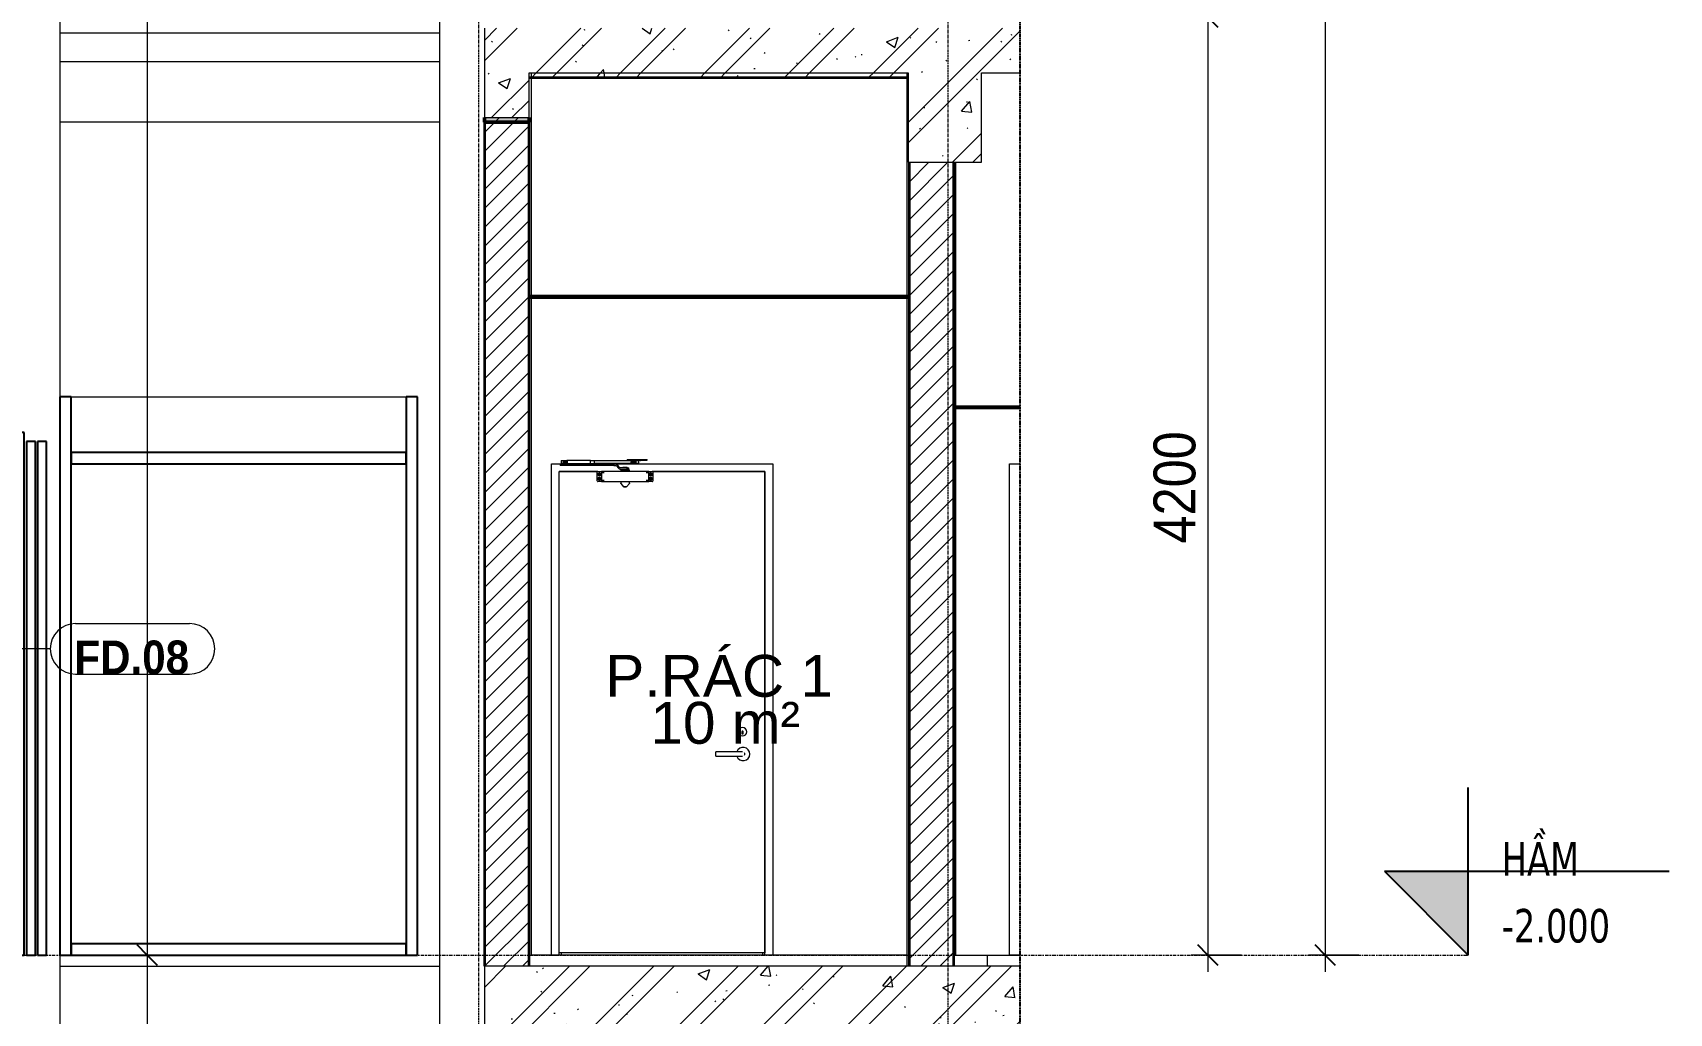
# Model space of a CAD drawing. Header units: millimetres. Extents: x 41641 to 74043, y -6777 to 34550.
# Drawn here: x 49440 to 56764, y -2261 to 2130 of the extents above; entities that cross this region are included whole.
import ezdxf

# ---------------------------------------------------------------- set-up
doc = ezdxf.new("R2010")
doc.units = ezdxf.units.MM
for name, pattern in [('Centre', [31.75, 6.35, -4.7625, 15.875, -4.7625]), ('Grid Line', [22.225, 12.7, -3.175, 3.175, -3.175]), ('Hidden', [7.14375, 4.7625, -2.38125])]:
    doc.linetypes.add(name, pattern=pattern)
for name, color, linetype, lineweight in [('0-1', 7, 'Continuous', 5), ('A-ANNO-DIMS', 211, 'Continuous', 9), ('A-ANNO-DIMS-75', 211, 'Continuous', 9), ('A-AREA-IDEN', 2, 'Continuous', 9), ('A-CLNG-2', 7, 'Continuous', 35), ('A-CLNG-PATT', 13, 'Continuous', 18), ('A-DETL-GENF', 92, 'Continuous', 18), ('A-DETL-GENF-1', 9, 'Continuous', 18), ('A-DETL-GENF-3', 92, 'Hidden', 25), ('A-DETL-THIN', 151, 'Continuous', 18), ('A-DOOR', 31, 'Continuous', 18), ('A-DOOR-1', 31, 'Continuous', 25), ('A-DOOR-FRAM', 31, 'Continuous', 18), ('A-DOOR-IDEN', 31, 'Continuous', 9), ('A-FLOR-FNSH-1', 7, 'Continuous', 35), ('A-FLOR-LEVL', 51, 'Continuous', 9), ('A-FLOR-LEVL-1', 51, 'Continuous', 25), ('A-FLOR-LEVL-2', 51, 'Centre', 9), ('A-FLOR-PATT-1', 43, 'Continuous', 18), ('A-WALL', 113, 'Continuous', 18), ('A-WALL-1', 7, 'Continuous', 35), ('A-WALL-FNSH-1', 250, 'Continuous', 18), ('A-WALL-PATT', 111, 'Continuous', 18), ('S-BEAM-1', 253, 'Continuous', 5), ('S-BEAM-2', 250, 'Continuous', 18), ('S-BEAM-3', 10, 'Continuous', 50), ('S-COLS-1', 250, 'Continuous', 18), ('S-GRID-1', 1, 'Grid Line', 9)]:
    doc.layers.add(name, color=color, linetype=linetype, lineweight=lineweight)
doc.styles.add('Arial', font='arial.ttf', dxfattribs={"height": 187.5})
doc.styles.add('Arial_B', font='arialbd.ttf', dxfattribs={"width": 0.9, "height": 150})
doc.styles.add('Tahoma_B', font='tahomabd.ttf', dxfattribs={"width": 0.85, "height": 150})
doc.styles.add('UTM Avo', font='', dxfattribs={"width": 0.9, "height": 187.5})
doc.styles.get('UTM Avo').set_extended_font_data('UTM Avo')
doc.dimstyles.new('1_Dim_chi_tiet_2_5', dxfattribs={"dimscale": 304.8, "dimtxt": 187.368928, "dimasz": 0.295276, "dimexe": 0.246063, "dimexo": 0.0625, "dimgap": 0.024606, "dimtad": 1, "dimdec": 0, "dimrnd": 5, "dimzin": 0, "dimdsep": 46, "dimtxsty": 'UTM Avo', "dimblk1": 'OBLIQUE', "dimblk2": 'OBLIQUE', "dimsah": 1, "dimcen": 0.09, "dimdle": 0.246063, "dimazin": 0, "dimtfac": 1, "dimtdec": 4, "dimtix": 1, "dimtmove": 0, "dimatfit": 3, "dimfxl": 0.492126, "dimfxlon": 1, "dimtvp": 1, "dimtolj": 1, "dimtzin": 0, "dimarcsym": 2})
pattern_1 = [(50, (48873.26, 15725), (546.553, -47.817), [57.15, -628.65]), (355, (48873.26, 15725), (-105.728, 573.17), [45.72, -502.92]), (100.451, (48918.8, 15721), (440.828, 525.35), [48.57, -534.27]), (46.184, (48873.26, 15877.4), (813.237, -126.128), [85.725, -942.975]), (96.636, (48941, 15866.9), (712.207, 742.283), [72.855, -801.405]), (351.184, (48873.3, 15877.4), (712.215, 742.276), [68.58, -754.38]), (21, (48949.46, 15839.3), (454.843, -306.796), [57.15, -628.65]), (326, (48949.46, 15839.3), (185.406, 552.564), [45.72, -502.92]), (71.451, (48987.36, 15813.73), (640.251, 245.764), [48.57, -534.27]), (37.5, (48873.26, 15725), (9.2664, 253.665), [5.029, -491.795, 5.029, -505.511, -504.825]), (37.5, (48873.26, 15725), (9.2664, 253.665), [-1007.364, 5.029, -499.796]), (7.5, (48873.26, 15725), (200.4594, 300.5414), [5.029, -286.055, 5.029, -480.365, -192.405]), (7.5, (48873.26, 15725), (200.4594, 300.5414), [-776.478, 5.029, -187.376]), (327.5, (48703.33, 15725), (406.7728, -17.1864), [5.029, -185.471, 5.029, -589.331, -788.67]), (327.5, (48703.33, 15725), (406.7728, -17.1864), [-784.86, 5.029, -783.641]), (317.5, (48627.13, 15725), (444.388, 76.2803), [5.029, -242.621, 5.029, -389.687, -560.07]), (317.5, (48627.13, 15725), (444.388, 76.2803), [-642.366, 5.029, -555.041]), (45, (48873.26, 15725), (-188.5854, 188.5854), []), (45, (48873.26, 16010.75), (-188.5854, 188.5854), [])]
pattern_2 = [(45, (48873.26, 15725), (-42.4264, 42.4264), [])]
pattern_3 = [(0, (48873.26, 15725), (609.6, 152.4), [25.146, -432.054, 25.146, -432.054, -2438.4]), (0, (48873.26, 15725), (609.6, 152.4), [-914.4, 25.146, -889.254, 25.146, -432.054, -1066.8]), (0, (48873.26, 15725), (609.6, 152.4), [-2286, 25.146, -279.654, 25.146, -736.854]), (120, (49101.86, 15801.2), (-436.7823, 451.7291), [25.146, -432.054, 25.146, -432.054, -2438.4]), (120, (49101.86, 15801.2), (-436.7823, 451.7291), [-914.4, 25.146, -889.254, 25.146, -432.054, -1066.8]), (120, (49101.86, 15801.2), (-436.7823, 451.7291), [-2286, 25.146, -279.654, 25.146, -736.854]), (240, (49178.06, 16106), (-172.8177, -604.1291), [25.146, -432.054, 25.146, -432.054, -2438.4]), (240, (49178.06, 16106), (-172.8177, -604.1291), [-914.4, 25.146, -889.254, 25.146, -432.054, -1066.8]), (240, (49178.06, 16106), (-172.8177, -604.1291), [-2286, 25.146, -279.654, 25.146, -736.854])]

# ---------------------------------------------------------------- blocks, each defined once
blk = doc.blocks.new('NCV_TKTC_KET CAU_rvt-1-TKCS_THANG MÁY TM1 - MẶT CẮT')
at = {"layer": 'A-FLOR-PATT-1'}
h = blk.add_hatch(dxfattribs=at)
h.set_pattern_fill('FP_3', color=256, style=0, pattern_type=2)
h.set_pattern_definition(pattern_1)
h.paths.add_polyline_path([(52646.7, 1930), (53358.3, 1930.4), (53358.3, 1950), (51661.9, 1950), (51661.9, 1930), (51681.9, 1930)])
h = blk.add_hatch(dxfattribs=at)
h.set_pattern_fill('FP_3', color=256, style=0, pattern_type=2)
h.set_pattern_definition(pattern_1)
h.paths.add_polyline_path([(52646.7, 1930), (53358.3, 1930.4), (53358.3, 1950), (51661.9, 1950), (51661.9, 1930), (51681.9, 1930)])
at = {"layer": 'S-BEAM-1'}
blk.add_hatch(color=256, dxfattribs=at).paths.add_polyline_path([(51661.9, 1730), (51661.9, 1750), (51461.9, 1750), (51461.9, 1730)])
at = {"layer": 'A-FLOR-FNSH-1'}
blk.add_line((51661.9, 1930), (53358.3, 1930), dxfattribs=at)
at = {"layer": 'S-BEAM-2'}
for p, q in [((49561.9, 2130), (51261.9, 2130)), ((49561.9, 2130), (49561.9, 1730)), ((51261.9, 1730), (51261.9, 2130)), ((51261.9, 1730), (49561.9, 1730))]:
    blk.add_line(p, q, dxfattribs=at)
at = {"layer": 'S-BEAM-3'}
for p, q in [((51461.9, 1750), (51461.9, 1730)), ((51461.9, 1730), (51661.9, 1730)), ((51661.9, 1730), (51661.9, 1750))]:
    blk.add_line(p, q, dxfattribs=at)
at = {"layer": 'S-COLS-1'}
for p, q in [((51261.9, -3850), (51261.9, 29350)), ((49561.9, 2200), (49561.9, 500)), ((49561.9, -2000), (49561.9, -3850))]:
    blk.add_line(p, q, dxfattribs=at)
blk = doc.blocks.new('FD_07 - FD_07-1700x2200-CỬA ĐI 2 CÁNH-957548-TKCS_THANG MÁY TM1 - MẶT CẮT')
at = {"layer": 'A-DOOR'}
blk.add_line((53858.6, -2000), (53811.9, -2000), dxfattribs=at)
at = {"layer": 'A-DOOR-FRAM'}
blk.add_line((53858.6, -2000), (53811.9, -2000), dxfattribs=at)
blk = doc.blocks.new('Thang may HIEN - Dài x Rộng - 2000x2000-2402764-TKCS_THANG MÁY TM1 - MẶT CẮT')
at = {"layer": 'A-DOOR'}
blk.add_line((49611.9, 500), (51111.9, 500), dxfattribs=at)
at = {"layer": 'A-DOOR-1'}
for p, q in [((49161.9, 580), (49141.9, 580)), ((49141.9, 580), (49141.9, -2000)), ((49161.9, 300), (49161.9, 580)), ((49611.9, 500), (49561.9, 500)), ((49561.9, 500), (49561.9, -2000)), ((49611.9, -2000), (49611.9, 500)), ((51161.9, 500), (51111.9, 500)), ((51111.9, 500), (51111.9, -2000)), ((51161.9, -2000), (51161.9, 500)), ((49361.9, 300), (49161.9, 300)), ((49401.9, 340), (49361.9, 340)), ((49361.9, 340), (49361.9, 300)), ((49401.9, -2000), (49401.9, 340)), ((49452.3, 300), (49412.3, 300)), ((49412.3, 300), (49412.3, -2000)), ((49452.3, -2000), (49452.3, 300)), ((49502.3, 300), (49462.3, 300)), ((49462.3, 300), (49462.3, -2000)), ((49502.3, -2000), (49502.3, 300)), ((51111.9, 250), (49611.9, 250)), ((49611.9, 250), (49611.9, 200)), ((51111.9, 200), (51111.9, 250)), ((49611.9, 200), (51111.9, 200)), ((51111.9, -1950), (49611.9, -1950)), ((49611.9, -1950), (49611.9, -2000)), ((51111.9, -2000), (51111.9, -1950)), ((49141.9, -2000), (49401.9, -2000)), ((49412.3, -2000), (49452.3, -2000)), ((49462.3, -2000), (49502.3, -2000)), ((49561.9, -2000), (49611.9, -2000)), ((49611.9, -2000), (51111.9, -2000)), ((51111.9, -2000), (51161.9, -2000))]:
    blk.add_line(p, q, dxfattribs=at)
blk = doc.blocks.new('FD_02 - FD_03 - FD_03-KY THUAT-900x2200mm-801878-TKCS_THANG MÁY TM1 - MẶT CẮT')
at = {"layer": 'A-DOOR'}
for p, q in [((51800.8, 4398), (51800.8, 4392)), ((51800.8, 4398), (51805.3, 4398)), ((51804.8, 4414), (51804.8, 4401)), ((51804.8, 4414), (51816.9, 4414)), ((51816.9, 4401), (51804.8, 4401)), ((51805.3, 4398), (52040.8, 4398)), ((51805.3, 4392), (51805.3, 4398)), ((51807.3, 4414), (51807.3, 4398)), ((51808.5, 4401), (51808.5, 4398)), ((51816.9, 4414), (51824, 4414)), ((51816.9, 4401), (51816.9, 4414)), ((51824, 4401), (51816.9, 4401)), ((51817.1, 4398), (51817.1, 4401.2)), ((51818.3, 4398), (51818.3, 4401)), ((51824, 4414), (51830.9, 4414)), ((51830.9, 4401), (51824, 4401)), ((51830.9, 4401), (51830.9, 4414)), ((51830.9, 4413.6), (51830.9, 4401.4)), ((51830.9, 4401.4), (51830.9, 4413.6)), ((51936.4, 4414.5), (51831.7, 4414.5)), ((51831.7, 4400.5), (51936.4, 4400.5)), ((51953.8, 4413.5), (51936.4, 4413.5)), ((51936.4, 4401.5), (51953.8, 4401.5)), ((52140.2, 4412.5), (51953.8, 4412.5)), ((51953.8, 4402.5), (52140.2, 4402.5)), ((52049.2, 4398), (52040.8, 4398)), ((52040.8, 4398), (52040.8, 4392)), ((52049.2, 4398), (52049.2, 4398)), ((52100.8, 4418.5), (52100.8, 4415.5)), ((52100.8, 4418.5), (52101.2, 4418.5)), ((52100.8, 4415.5), (52101.2, 4415.5)), ((52101.2, 4418.5), (52120.4, 4418.5)), ((52101.2, 4415.5), (52120.4, 4415.5)), ((52120.4, 4418.5), (52120.7, 4418.5)), ((52120.4, 4415.5), (52120.7, 4415.5)), ((52120.8, 4418.5), (52126, 4418.5)), ((52120.8, 4415.5), (52126, 4415.5)), ((52121.7, 4411.5), (52128.6, 4411.5)), ((52121.7, 4411.5), (52121.7, 4403.5)), ((52128.6, 4403.5), (52121.7, 4403.5)), ((52126, 4418.5), (52127.1, 4418.5)), ((52126, 4415.5), (52127.1, 4415.5)), ((52127.1, 4418.5), (52143.6, 4418.5)), ((52127.1, 4415.5), (52143.6, 4415.5)), ((52130.8, 4415.5), (52130.8, 4414.5)), ((52130.8, 4414.5), (52132.8, 4414.5)), ((52132.8, 4414.5), (52130.8, 4414.5)), ((52134.8, 4414.5), (52132.8, 4414.5)), ((52134.8, 4414.5), (52140.5, 4414.5)), ((52140.5, 4400.5), (52134.8, 4400.5)), ((52139.3, 4414.5), (52139.3, 4400.5)), ((52139.8, 4420.3), (52139.8, 4418.5)), ((52140.5, 4414.5), (52152, 4414.5)), ((52140.5, 4400.5), (52140.5, 4414.5)), ((52152, 4400.5), (52140.5, 4400.5)), ((52140.8, 4415.5), (52140.8, 4414.5)), ((52143.6, 4418.5), (52147.9, 4418.5)), ((52143.6, 4415.5), (52147.9, 4415.5)), ((52145.8, 4420.3), (52145.8, 4420.3)), ((52145.8, 4420.3), (52145.8, 4420.3)), ((52147.9, 4418.5), (52164.4, 4418.5)), ((52147.9, 4415.5), (52164.4, 4415.5)), ((52150.8, 4414.5), (52150.8, 4415.5)), ((52151.8, 4418.5), (52151.8, 4420.3)), ((52158.8, 4414.5), (52152, 4414.5)), ((52152, 4414.5), (52152.2, 4414.5)), ((52152.2, 4400.5), (52152, 4400.5)), ((52152.2, 4400.5), (52152.2, 4414.5)), ((52158.8, 4414.5), (52160.8, 4414.5)), ((52160.8, 4414.5), (52158.8, 4414.5)), ((52160.8, 4414.5), (52160.8, 4415.5)), ((52164.4, 4418.5), (52165.5, 4418.5)), ((52164.4, 4415.5), (52165.5, 4415.5)), ((52165.5, 4418.5), (52170.7, 4418.5)), ((52165.5, 4415.5), (52170.7, 4415.5)), ((52170.8, 4418.5), (52171.1, 4418.5)), ((52170.8, 4415.5), (52171.1, 4415.5)), ((52171.1, 4418.5), (52190.3, 4418.5)), ((52171.1, 4415.5), (52190.3, 4415.5)), ((52190.3, 4418.5), (52190.8, 4418.5)), ((52190.3, 4415.5), (52190.8, 4415.5)), ((52190.8, 4415.5), (52190.8, 4418.5)), ((51970.1, 4365), (51796.9, 4365)), ((51796.9, 2210), (51796.9, 4365)), ((51805.3, 4392), (51800.8, 4392)), ((52040.8, 4392), (51805.3, 4392)), ((51967.1, 4323), (51967.1, 4362)), ((51970.1, 4365), (51982.4, 4365)), ((51982.4, 4365), (51985, 4365)), ((52197.1, 4365), (51985.1, 4365)), ((51985.1, 4365), (51985.1, 4364.7)), ((51985.1, 4364.7), (51985.1, 4356.1)), ((51997.1, 4359), (51985.1, 4359)), ((51985.1, 4356.1), (51985.1, 4354.3)), ((51985.1, 4354.3), (51985.1, 4330.7)), ((51985.1, 4330.7), (51985.1, 4328.9)), ((51985.1, 4328.9), (51985.1, 4320.3)), ((51985.1, 4326), (51997.1, 4326)), ((52040.8, 4392), (52049.2, 4392)), ((52054.1, 4389.4), (52059.9, 4381.1)), ((52064.8, 4384.6), (52059, 4392.9)), ((52100.1, 4382), (52069.7, 4382)), ((52069.7, 4376), (52100.1, 4376)), ((52071.6, 4372), (52071.6, 4365)), ((52071.6, 4372), (52110, 4372)), ((52081.1, 4384), (52083.8, 4384)), ((52081.1, 4384), (52081.1, 4382)), ((52081.1, 4376), (52081.1, 4374)), ((52082.4, 4374), (52081.1, 4374)), ((52082.1, 4374), (52082.1, 4372)), ((52083.3, 4374), (52082.4, 4374)), ((52082.4, 4374), (52083.3, 4374)), ((52083.8, 4374), (52082.4, 4374)), ((52083.8, 4384), (52093.8, 4384)), ((52083.8, 4382), (52083.8, 4384)), ((52083.8, 4374), (52083.8, 4376)), ((52088.8, 4374), (52083.8, 4374)), ((52093.8, 4374), (52088.8, 4374)), ((52093.8, 4384), (52101.2, 4384)), ((52093.8, 4382), (52093.8, 4384)), ((52093.8, 4374), (52093.8, 4376)), ((52097.5, 4374), (52093.8, 4374)), ((52101.2, 4374), (52097.5, 4374)), ((52100.1, 4376), (52100.1, 4382)), ((52100.1, 4382), (52108.6, 4382)), ((52108.6, 4376), (52100.1, 4376)), ((52100.1, 4372), (52100.1, 4374)), ((52101.2, 4382), (52101.2, 4384)), ((52101.2, 4374), (52101.2, 4376)), ((52108.6, 4376), (52108.6, 4382)), ((52110, 4372), (52110.7, 4372)), ((52110.7, 4365), (52110.7, 4372)), ((52197.1, 4359), (52185.1, 4359)), ((52185.1, 4326), (52197.1, 4326)), ((52197.1, 4364.7), (52197.1, 4365)), ((52197.1, 4356.1), (52197.1, 4364.7)), ((52197.1, 4354.3), (52197.1, 4356.1)), ((52197.1, 4330.7), (52197.1, 4354.3)), ((52197.1, 4328.9), (52197.1, 4330.7)), ((52197.1, 4320.3), (52197.1, 4328.9)), ((52197.2, 4365), (52199.9, 4365)), ((52199.9, 4365), (52212.1, 4365)), ((52716.9, 4365), (52212.1, 4365)), ((52215.1, 4362), (52215.1, 4323)), ((52716.9, 4365), (52716.9, 2210)), ((51982.4, 4320), (51970.1, 4320)), ((51985, 4320), (51982.4, 4320)), ((51985.1, 4320.3), (51985.1, 4320)), ((51985.1, 4320), (52197.1, 4320)), ((52071.6, 4320), (52071.6, 4312.4)), ((52071.9, 4311.7), (52084.9, 4296.3)), ((52091.1, 4296), (52091.1, 4296)), ((52091.1, 4296), (52091.1, 4296)), ((52097.4, 4296.3), (52110.4, 4311.7)), ((52110.6, 4312.4), (52110.6, 4320)), ((52197.1, 4320), (52197.1, 4320.3)), ((52199.9, 4320), (52197.2, 4320)), ((52212.1, 4320), (52199.9, 4320)), ((52616, 3188.3), (52616, 3197.7)), ((52617.9, 3188.3), (52616, 3188.3)), ((52617.9, 3197.7), (52617.9, 3188.3)), ((52601.9, 3110), (52496.9, 3110)), ((52496.9, 3100), (52496.9, 3110)), ((52496.9, 3090), (52496.9, 3100)), ((52496.9, 3090), (52601.9, 3090)), ((52716.9, 2210), (51796.9, 2210))]:
    blk.add_line(p, q, dxfattribs=at)
at = {"layer": 'A-DOOR', "flags": 128}
for points in [[(52118.4, 4407.5), (52118.5, 4408.3), (52118.8, 4409), (52119.3, 4409.7), (52119.9, 4410.4), (52120.7, 4411), (52121.7, 4411.5)], [(52121.7, 4403.5), (52120.7, 4404), (52119.9, 4404.6), (52119.3, 4405.3), (52118.8, 4406), (52118.5, 4406.7), (52118.4, 4407.5)], [(51970.1, 4365), (51969.5, 4364.9), (51968.8, 4364.7), (51968.3, 4364.3), (51967.8, 4363.9), (51967.4, 4363.3), (51967.2, 4362.7), (51967.1, 4362)], [(51967.1, 4323), (51967.2, 4322.3), (51967.4, 4321.7), (51967.8, 4321.1), (51968.3, 4320.7), (51968.8, 4320.3), (51969.5, 4320.1), (51970.1, 4320)], [(52215.1, 4362), (52215.1, 4362.7), (52214.8, 4363.3), (52214.5, 4363.9), (52214, 4364.3), (52213.4, 4364.7), (52212.8, 4364.9), (52212.1, 4365)], [(52212.1, 4320), (52212.8, 4320.1), (52213.4, 4320.3), (52214, 4320.7), (52214.5, 4321.1), (52214.8, 4321.7), (52215.1, 4322.3), (52215.1, 4323)], [(52071.9, 4311.7), (52071.9, 4311.7), (52071.8, 4311.8), (52071.8, 4311.8), (52071.8, 4311.8), (52071.8, 4311.9), (52071.7, 4311.9), (52071.7, 4312), (52071.7, 4312), (52071.7, 4312), (52071.7, 4312.1), (52071.7, 4312.1), (52071.7, 4312.2), (52071.6, 4312.2), (52071.6, 4312.3), (52071.6, 4312.3), (52071.6, 4312.3), (52071.6, 4312.4), (52071.6, 4312.4)], [(52085.6, 4296), (52085.5, 4296), (52085.5, 4296), (52085.4, 4296), (52085.4, 4296), (52085.4, 4296), (52085.3, 4296), (52085.3, 4296), (52085.3, 4296), (52085.2, 4296.1), (52085.2, 4296.1), (52085.2, 4296.1), (52085.1, 4296.1), (52085.1, 4296.1), (52085.1, 4296.1), (52085, 4296.2), (52085, 4296.2), (52085, 4296.2), (52084.9, 4296.2), (52084.9, 4296.3), (52084.9, 4296.3), (52084.9, 4296.3), (52084.9, 4296.3)], [(52091.1, 4296), (52090.9, 4296), (52090.7, 4296), (52090.5, 4296), (52090.2, 4296), (52090, 4296), (52089.8, 4296), (52089.6, 4296), (52089.4, 4296), (52089.2, 4296), (52089, 4296), (52088.8, 4296), (52088.6, 4296), (52088.4, 4296), (52088.2, 4296), (52088, 4296), (52087.8, 4296), (52087.6, 4296), (52087.5, 4296), (52087.3, 4296), (52087.1, 4296), (52087, 4296), (52086.8, 4296), (52086.7, 4296), (52086.6, 4296), (52086.4, 4296), (52086.3, 4296), (52086.2, 4296), (52086.1, 4296), (52086, 4296), (52085.9, 4296), (52085.9, 4296), (52085.8, 4296), (52085.7, 4296), (52085.7, 4296), (52085.6, 4296), (52085.6, 4296), (52085.6, 4296), (52085.6, 4296), (52085.6, 4296)], [(52085.6, 4296), (52085.6, 4296), (52085.6, 4296), (52085.6, 4296), (52085.6, 4296), (52085.7, 4296), (52085.7, 4296), (52085.8, 4296), (52085.8, 4296), (52085.9, 4296), (52086, 4296), (52086.1, 4296), (52086.2, 4296), (52086.3, 4296), (52086.4, 4296), (52086.5, 4296), (52086.7, 4296), (52086.8, 4296), (52086.9, 4296), (52087.1, 4296), (52087.2, 4296), (52087.4, 4296), (52087.6, 4296), (52087.7, 4296), (52087.9, 4296), (52088.1, 4296), (52088.3, 4296), (52088.5, 4296), (52088.7, 4296), (52088.9, 4296), (52089.1, 4296), (52089.3, 4296), (52089.5, 4296), (52089.7, 4296), (52090, 4296), (52090.2, 4296), (52090.4, 4296), (52090.6, 4296), (52090.8, 4296), (52091.1, 4296), (52091.1, 4296)], [(52091.1, 4296), (52091.3, 4296), (52091.6, 4296), (52091.8, 4296), (52092, 4296), (52092.2, 4296), (52092.5, 4296), (52092.7, 4296), (52092.9, 4296), (52093.1, 4296), (52093.3, 4296), (52093.5, 4296), (52093.7, 4296), (52093.9, 4296), (52094.1, 4296), (52094.3, 4296), (52094.5, 4296), (52094.6, 4296), (52094.8, 4296), (52095, 4296), (52095.1, 4296), (52095.3, 4296), (52095.4, 4296), (52095.6, 4296), (52095.7, 4296), (52095.8, 4296), (52095.9, 4296), (52096, 4296), (52096.1, 4296), (52096.2, 4296), (52096.3, 4296), (52096.4, 4296), (52096.5, 4296), (52096.5, 4296), (52096.6, 4296), (52096.6, 4296), (52096.7, 4296), (52096.7, 4296), (52096.7, 4296), (52096.7, 4296)], [(52096.7, 4296), (52096.7, 4296), (52096.7, 4296), (52096.7, 4296), (52096.6, 4296), (52096.6, 4296), (52096.5, 4296), (52096.5, 4296), (52096.4, 4296), (52096.3, 4296), (52096.3, 4296), (52096.2, 4296), (52096.1, 4296), (52096, 4296), (52095.8, 4296), (52095.7, 4296), (52095.6, 4296), (52095.5, 4296), (52095.3, 4296), (52095.2, 4296), (52095, 4296), (52094.8, 4296), (52094.7, 4296), (52094.5, 4296), (52094.3, 4296), (52094.1, 4296), (52093.9, 4296), (52093.8, 4296), (52093.6, 4296), (52093.4, 4296), (52093.1, 4296), (52092.9, 4296), (52092.7, 4296), (52092.5, 4296), (52092.3, 4296), (52092.1, 4296), (52091.9, 4296), (52091.6, 4296), (52091.4, 4296), (52091.2, 4296), (52091.1, 4296)], [(52097.4, 4296.3), (52097.4, 4296.3), (52097.4, 4296.3), (52097.3, 4296.2), (52097.3, 4296.2), (52097.3, 4296.2), (52097.2, 4296.2), (52097.2, 4296.2), (52097.2, 4296.1), (52097.1, 4296.1), (52097.1, 4296.1), (52097.1, 4296.1), (52097, 4296.1), (52097, 4296.1), (52097, 4296), (52096.9, 4296), (52096.9, 4296), (52096.9, 4296), (52096.8, 4296), (52096.8, 4296), (52096.8, 4296), (52096.7, 4296), (52096.7, 4296)], [(52110.6, 4312.4), (52110.6, 4312.4), (52110.6, 4312.3), (52110.6, 4312.3), (52110.6, 4312.2), (52110.6, 4312.2), (52110.6, 4312.1), (52110.6, 4312.1), (52110.6, 4312.1), (52110.6, 4312), (52110.5, 4312), (52110.5, 4311.9), (52110.5, 4311.9), (52110.5, 4311.9), (52110.5, 4311.8), (52110.4, 4311.8), (52110.4, 4311.7), (52110.4, 4311.7), (52110.4, 4311.7)], [(52616.9, 3110), (52616.9, 3110), (52616.9, 3110), (52616.8, 3110), (52616.7, 3110), (52616.6, 3110), (52616.5, 3110), (52616.4, 3110), (52616.2, 3110), (52616, 3110), (52615.8, 3110), (52615.5, 3110), (52615.2, 3110), (52615, 3110), (52614.6, 3110), (52614.3, 3110), (52614, 3110), (52613.6, 3110), (52613.2, 3110), (52612.8, 3110), (52612.4, 3110), (52611.9, 3110), (52611.5, 3110), (52611, 3110), (52610.5, 3110), (52610, 3110), (52609.5, 3110), (52609, 3110), (52608.5, 3110), (52607.9, 3110), (52607.4, 3110), (52606.8, 3110), (52606.2, 3110), (52605.7, 3110), (52605.1, 3110), (52604.5, 3110), (52603.9, 3110), (52603.3, 3110), (52602.7, 3110), (52602.1, 3110), (52601.9, 3110)], [(52601.9, 3090), (52602.5, 3090), (52603.1, 3090), (52603.7, 3090), (52604.3, 3090), (52604.9, 3090), (52605.5, 3090), (52606.1, 3090), (52606.7, 3090), (52607.2, 3090), (52607.8, 3090), (52608.3, 3090), (52608.9, 3090), (52609.4, 3090), (52609.9, 3090), (52610.4, 3090), (52610.9, 3090), (52611.4, 3090), (52611.8, 3090), (52612.3, 3090), (52612.7, 3090), (52613.1, 3090), (52613.5, 3090), (52613.9, 3090), (52614.2, 3090), (52614.6, 3090), (52614.9, 3090), (52615.2, 3090), (52615.4, 3090), (52615.7, 3090), (52615.9, 3090), (52616.1, 3090), (52616.3, 3090), (52616.5, 3090), (52616.6, 3090), (52616.7, 3090), (52616.8, 3090), (52616.9, 3090), (52616.9, 3090), (52616.9, 3090)]]:
    blk.add_lwpolyline(points, dxfattribs=at)
at = {"layer": 'A-DOOR'}
for centre, radius, start, end in [((51976.1, 4352), 3.5, 0, 180), ((51976.1, 4352), 3.5, 180, 0), ((51976.1, 4333), 3.5, 0, 180), ((51976.1, 4333), 3.5, 180, 0), ((52206.1, 4352), 3.5, 0, 180), ((52206.1, 4352), 3.5, 180, 0), ((52206.1, 4333), 3.5, 0, 180), ((52206.1, 4333), 3.5, 180, 0), ((52616.9, 3200), 19, 0, 180), ((52616.9, 3200), 19, 180, 360), ((52616.9, 3200), 2.5, 293.42064, 247.00822), ((52619.4, 3100), 30, 0, 160.36566), ((52619.4, 3100), 30, 199.56325, 0), ((52616.9, 3100), 10, 0, 30), ((52616.9, 3100), 10, 330, 0)]:
    blk.add_arc(centre, radius, start, end, dxfattribs=at)
for centre, major_axis, ratio, start_param, end_param in [((51822.8, 4407.5), (0, 2.5), 0.965835, 4.712389, 7.853982), ((51822.8, 4407.5), (0, 2.5), 0.965835, 1.570796, 4.712389), ((51823.3, 4407.5), (0, 2.5), 0.965835, 0, 1.570796), ((51823.3, 4407.5), (0, 2.5), 0.965835, 1.570796, 3.141593), ((51823.4, 4407.5), (0, 2.5), 0.965835, 0, 1.570796), ((51823.4, 4407.5), (0, 2.5), 0.965835, 1.570796, 3.141593), ((51825.2, 4407.5), (0, 2.5), 0.965835, 0.523599, 1.570796), ((51825.1, 4407.5), (0, 2.5), 0.965835, 0.523599, 1.570796), ((51825.2, 4407.5), (0, 2.5), 0.965835, 1.570796, 2.617994), ((51825.1, 4407.5), (0, 2.5), 0.965835, 1.570796, 2.617994), ((51825.7, 4407.5), (0, 2.5), 0.965835, 0.523599, 1.570796), ((51825.7, 4407.5), (0, 2.5), 0.965835, 1.570796, 2.617994), ((51822.2, 4407.5), (0, 6.79), 0.965835, 4.712389, 5.992125), ((51822.2, 4407.5), (0, 6.79), 0.965835, 3.432653, 4.712389), ((51822.7, 4407.5), (0, 6.79), 0.965835, 4.712389, 5.992125), ((51822.7, 4407.5), (0, 6.79), 0.965835, 3.432653, 4.712389), ((51823.3, 4407.5), (0, 2.5), 0.965835, 4.712389, 4.974188), ((51823.4, 4407.5), (0, 2.5), 0.965835, 4.712389, 4.974188), ((51823.3, 4407.5), (0, 2.5), 0.965835, 4.45059, 4.712389), ((51823.4, 4407.5), (0, 2.5), 0.965835, 4.45059, 4.712389), ((51831.7, 4407.5), (0, 7), 0.259156, 0, 0.50718), ((51831.7, 4407.5), (0, 7), 0.259156, 2.634413, 3.141593), ((51936.4, 4407.5), (0, 7), 0.259156, 5.759587, 7.853982), ((51936.4, 4407.5), (0, 7), 0.259156, 1.570796, 3.665191), ((51936.4, 4407.5), (0, 6), 0.259156, 0, 1.570796), ((51936.4, 4407.5), (0, 6), 0.259156, 1.570796, 3.141593), ((51953.8, 4407.5), (0, 6), 0.259156, 5.759587, 7.853982), ((51953.8, 4407.5), (0, 6), 0.259156, 1.570796, 3.665191), ((51953.8, 4407.5), (0, 5), 0.259156, 0, 1.570796), ((51953.8, 4407.5), (0, 5), 0.259156, 1.570796, 3.141593), ((52049.2, 4386), (0, 12), 1, 5.323254, 6.283185), ((52134.8, 4407.5), (0, 7), 0.965835, 0, 1.570796), ((52134.8, 4407.5), (0, 7), 0.965835, 1.570796, 3.141593), ((52132.6, 4407.5), (0, 2.5), 0.965835, 4.712389, 7.853982), ((52132.6, 4407.5), (0, 2.5), 0.965835, 1.570796, 4.712389), ((52133.1, 4407.5), (0, 2.5), 0.965835, 0, 1.570796), ((52133.1, 4407.5), (0, 2.5), 0.965835, 0, 1.570796), ((52133.1, 4407.5), (0, 2.5), 0.965835, 1.570796, 3.141593), ((52133.1, 4407.5), (0, 2.5), 0.965835, 1.570796, 3.141593), ((52134.7, 4407.5), (0, 2.5), 0.965835, 0.523599, 1.570796), ((52134.7, 4407.5), (0, 2.5), 0.965835, 0.523599, 1.570796), ((52134.7, 4407.5), (0, 2.5), 0.965835, 1.570796, 2.617994), ((52134.7, 4407.5), (0, 2.5), 0.965835, 1.570796, 2.617994), ((52135.2, 4407.5), (0, 2.5), 0.965835, 0.523599, 1.570796), ((52135.2, 4407.5), (0, 2.5), 0.965835, 1.570796, 2.617994), ((52133.1, 4407.5), (0, 2.5), 0.965835, 5.759587, 6.021386), ((52133.1, 4407.5), (0, 2.5), 0.965835, 5.759587, 6.021386), ((52133.1, 4407.5), (0, 2.5), 0.965835, 3.403392, 3.665191), ((52133.1, 4407.5), (0, 2.5), 0.965835, 3.403392, 3.665191), ((52049.2, 4386), (0, 6), 1, 5.323254, 6.283185), ((52069.7, 4388), (0, 12), 1, 2.181662, 3.141593), ((52069.7, 4388), (0, 6), 1, 2.181662, 3.141593)]:
    blk.add_ellipse(centre, major_axis=major_axis, ratio=ratio, start_param=start_param, end_param=end_param, dxfattribs=at)
for points, knots in [([(51830.9, 4413.6), (51830.9, 4413.5), (51830.9, 4413.2), (51830.9, 4412.8), (51831, 4412.5), (51831.1, 4412.3), (51831.1, 4412), (51831.2, 4411.8), (51831.2, 4411.7), (51831.3, 4411.5), (51831.3, 4411.3), (51831.4, 4411.1), (51831.5, 4410.8), (51831.5, 4410.6), (51831.6, 4410.4), (51831.6, 4410.3), (51831.7, 4410), (51831.7, 4409.8), (51831.8, 4409.4), (51831.9, 4409), (51831.9, 4408.7), (51831.9, 4408.2), (51832, 4407.8), (51832, 4407.5)], [0, 0, 0, 0, 0.1, 0.2, 0.25, 0.3, 0.35, 0.375, 0.4, 0.425, 0.45, 0.5, 0.55, 0.575, 0.6, 0.625, 0.65, 0.7, 0.75, 0.8, 0.85, 0.9, 1, 1, 1, 1]), ([(51832, 4407.5), (51832, 4407.2), (51831.9, 4406.8), (51831.9, 4406.3), (51831.9, 4406), (51831.8, 4405.6), (51831.7, 4405.2), (51831.7, 4405), (51831.6, 4404.7), (51831.6, 4404.6), (51831.5, 4404.4), (51831.5, 4404.2), (51831.4, 4403.9), (51831.3, 4403.7), (51831.3, 4403.5), (51831.2, 4403.3), (51831.2, 4403.2), (51831.1, 4403), (51831.1, 4402.7), (51831, 4402.5), (51830.9, 4402.2), (51830.9, 4401.8), (51830.9, 4401.5), (51830.9, 4401.4)], [0, 0, 0, 0, 0.1, 0.15, 0.2, 0.25, 0.3, 0.35, 0.375, 0.4, 0.425, 0.45, 0.5, 0.55, 0.575, 0.6, 0.625, 0.65, 0.7, 0.75, 0.8, 0.9, 1, 1, 1, 1]), ([(51969.8, 4352), (51969.8, 4353.2), (51970.3, 4355), (51971.8, 4356.9), (51973.2, 4357.9), (51974.9, 4358.5), (51976.7, 4358.7), (51978.5, 4358.4), (51980.1, 4357.6), (51981.5, 4356.4), (51982.1, 4355.4), (51982.4, 4354.9)], [0, 0, 0, 0, 0.2, 0.3, 0.4, 0.5, 0.6, 0.7, 0.8, 0.9, 1, 1, 1, 1]), ([(51982.4, 4349.1), (51981.9, 4348), (51980.7, 4346.7), (51978.5, 4345.6), (51976.7, 4345.3), (51974.9, 4345.5), (51973.2, 4346.1), (51971.8, 4347.1), (51970.6, 4348.5), (51969.9, 4350.2), (51969.8, 4351.4), (51969.8, 4352)], [0, 0, 0, 0, 0.2, 0.3, 0.4, 0.5, 0.6, 0.7, 0.8, 0.9, 1, 1, 1, 1]), ([(51969.8, 4333), (51969.8, 4334.2), (51970.3, 4336), (51971.8, 4337.9), (51973.2, 4338.9), (51974.9, 4339.5), (51976.7, 4339.7), (51978.5, 4339.4), (51980.1, 4338.6), (51981.5, 4337.4), (51982.1, 4336.4), (51982.4, 4335.9)], [0, 0, 0, 0, 0.2, 0.3, 0.4, 0.5, 0.6, 0.7, 0.8, 0.9, 1, 1, 1, 1]), ([(51982.4, 4330.1), (51981.9, 4329), (51980.7, 4327.7), (51978.5, 4326.6), (51976.7, 4326.3), (51974.9, 4326.5), (51973.2, 4327.1), (51971.8, 4328.1), (51970.6, 4329.5), (51969.9, 4331.2), (51969.8, 4332.4), (51969.8, 4333)], [0, 0, 0, 0, 0.2, 0.3, 0.4, 0.5, 0.6, 0.7, 0.8, 0.9, 1, 1, 1, 1]), ([(52199.9, 4354.9), (52200.4, 4356), (52201.6, 4357.3), (52203.8, 4358.4), (52205.5, 4358.7), (52207.3, 4358.5), (52209, 4357.9), (52210.5, 4356.9), (52211.6, 4355.5), (52212.3, 4353.8), (52212.5, 4352.6), (52212.5, 4352)], [0, 0, 0, 0, 0.2, 0.3, 0.4, 0.5, 0.6, 0.7, 0.8, 0.9, 1, 1, 1, 1]), ([(52212.5, 4352), (52212.5, 4350.8), (52212, 4349), (52210.5, 4347.1), (52209, 4346.1), (52207.3, 4345.5), (52205.5, 4345.3), (52203.8, 4345.6), (52202.1, 4346.4), (52200.8, 4347.6), (52200.1, 4348.6), (52199.9, 4349.1)], [0, 0, 0, 0, 0.2, 0.3, 0.4, 0.5, 0.6, 0.7, 0.8, 0.9, 1, 1, 1, 1]), ([(52199.9, 4335.9), (52200.4, 4337), (52201.6, 4338.3), (52203.8, 4339.4), (52205.5, 4339.7), (52207.3, 4339.5), (52209, 4338.9), (52210.5, 4337.9), (52211.6, 4336.5), (52212.3, 4334.8), (52212.5, 4333.6), (52212.5, 4333)], [0, 0, 0, 0, 0.2, 0.3, 0.4, 0.5, 0.6, 0.7, 0.8, 0.9, 1, 1, 1, 1]), ([(52212.5, 4333), (52212.5, 4331.8), (52212, 4330), (52210.5, 4328.1), (52209, 4327.1), (52207.3, 4326.5), (52205.5, 4326.3), (52203.8, 4326.6), (52202.1, 4327.4), (52200.8, 4328.6), (52200.1, 4329.6), (52199.9, 4330.1)], [0, 0, 0, 0, 0.2, 0.3, 0.4, 0.5, 0.6, 0.7, 0.8, 0.9, 1, 1, 1, 1])]:
    blk.add_open_spline(points, degree=3, knots=knots, dxfattribs=at)
for points in [[(51982.4, 4354.9), (51982.6, 4354.4), (51983, 4353.5), (51983.1, 4352.5), (51983.1, 4352)], [(51983.1, 4352), (51983.1, 4351.5), (51983, 4350.5), (51982.6, 4349.6), (51982.4, 4349.1)], [(51982.4, 4335.9), (51982.6, 4335.4), (51983, 4334.5), (51983.1, 4333.5), (51983.1, 4333)], [(51983.1, 4333), (51983.1, 4332.5), (51983, 4331.5), (51982.6, 4330.6), (51982.4, 4330.1)], [(52199.2, 4352), (52199.2, 4352.5), (52199.3, 4353.5), (52199.6, 4354.4), (52199.9, 4354.9)], [(52199.9, 4349.1), (52199.6, 4349.6), (52199.3, 4350.5), (52199.2, 4351.5), (52199.2, 4352)], [(52199.2, 4333), (52199.2, 4333.5), (52199.3, 4334.5), (52199.6, 4335.4), (52199.9, 4335.9)], [(52199.9, 4330.1), (52199.6, 4330.6), (52199.3, 4331.5), (52199.2, 4332.5), (52199.2, 4333)]]:
    blk.add_open_spline(points, degree=3, dxfattribs=at)
at = {"layer": 'A-DOOR-FRAM'}
for p, q in [((51796.9, 2200), (51796.9, 4365)), ((51796.9, 4365), (51970.1, 4365)), ((52212.1, 4365), (52716.9, 4365)), ((52716.9, 2200), (52716.9, 4365)), ((51761.9, 2200), (51796.9, 2200)), ((51806.9, 2200), (51806.9, 2210)), ((52706.9, 2210), (52706.9, 2200)), ((52751.9, 2200), (52716.9, 2200))]:
    blk.add_line(p, q, dxfattribs=at)
blk = doc.blocks.new('BORDER VIEW - BORDER VIEW-3767652-TKCS_THANG MÁY TM1 - MẶT CẮT')
at = {"layer": 'A-DETL-GENF-3'}
blk.add_line((53858.6, 34266.8), (53858.6, -4350), dxfattribs=at)
blk = doc.blocks.new('Level - CAO ĐỘ LEVEL-350587-TKCS_THANG MÁY TM1 - MẶT CẮT')
at = {"layer": 'A-FLOR-LEVL'}
blk.add_hatch(color=256, dxfattribs=at).paths.add_polyline_path([(55864.2, 2575), (55864.2, 2200), (55489.2, 2575)])
at = {"layer": 'A-FLOR-LEVL-1'}
for p, q in [((55864.2, 2200), (55864.2, 2950)), ((55489.2, 2575), (55864.2, 2200)), ((55489.2, 2575), (56764.2, 2575))]:
    blk.add_line(p, q, dxfattribs=at)
blk = doc.blocks.new('STN_Door Tag - STN_Door Tag-1788670-TKCS_THANG MÁY TM1 - MẶT CẮT')
at = {"layer": 'A-DOOR-IDEN'}
for p, q in [((49632.2, 10162.7), (50142.3, 10162.7)), ((49632.2, 9936.3), (50142.3, 9936.3))]:
    blk.add_line(p, q, dxfattribs=at)
for centre, start, end in [((49632.2, 10049.5), 90, 270), ((50142.3, 10049.5), 270, 90)]:
    blk.add_arc(centre, 113.2, start, end, dxfattribs=at)
blk = doc.blocks.new('DIMBLOCK12-TKCS_THANG MÁY TM1 - MẶT CẮT')
at = {"layer": 'A-ANNO-DIMS-75'}
for p, q in [((54849.6, 2200), (54624.6, 2200)), ((54699.6, 2200), (54699.6, -2075)), ((54699.6, 2200), (54849.6, 2200)), ((54849.6, -2000), (54624.6, -2000)), ((54699.6, -2000), (54849.6, -2000))]:
    blk.add_line(p, q, dxfattribs=at)
at = {"layer": 'A-ANNO-DIMS-75', "lineweight": 25}
for p, q in [((54699.6, 2200), (54654.6, 2245)), ((54699.6, 2200), (54744.6, 2155)), ((54699.6, -2000), (54654.6, -1955)), ((54699.6, -2000), (54744.6, -2045))]:
    blk.add_line(p, q, dxfattribs=at)
at = {"layer": 'A-ANNO-DIMS-75', "color": 0, "insert": (54456.1, -156.8), "char_height": 187.5, "width": 616.236, "attachment_point": 1, "rotation": 90, "line_spacing_factor": 1.110334, "style": 'UTM Avo'}
blk.add_mtext('4200', dxfattribs=at)
blk = doc.blocks.new('_Oblique')
at = {"color": 0, "linetype": 'ByBlock', "lineweight": -2}
blk.add_line((-0.5, -0.5), (0.5, 0.5), dxfattribs=at)
blk = doc.blocks.new('DIMBLOCK13-TKCS_THANG MÁY TM1 - MẶT CẮT')
at = {"layer": 'A-ANNO-DIMS-75', "lineweight": 25}
for p, q in [((55224.6, 33800), (55179.6, 33845)), ((55224.6, 33800), (55269.6, 33755)), ((55224.6, -2000), (55179.6, -1955)), ((55224.6, -2000), (55269.6, -2045))]:
    blk.add_line(p, q, dxfattribs=at)
at = {"layer": 'A-ANNO-DIMS-75'}
for p, q in [((55224.6, 33875), (55224.6, -2075)), ((55074.6, 33800), (55299.6, 33800)), ((55224.6, 33800), (55074.6, 33800)), ((55374.6, -2000), (55149.6, -2000)), ((55224.6, -2000), (55374.6, -2000))]:
    blk.add_line(p, q, dxfattribs=at)
at = {"layer": 'A-ANNO-DIMS-75', "color": 0, "insert": (54981.1, 15579), "char_height": 187.5, "width": 770.294, "attachment_point": 1, "rotation": 90, "line_spacing_factor": 1.110334, "style": 'UTM Avo'}
blk.add_mtext('35800', dxfattribs=at)
blk = doc.blocks.new('DIMBLOCK21-TKCS_THANG MÁY TM1 - MẶT CẮT')
at = {"layer": 'A-ANNO-DIMS-75'}
for p, q in [((50102.9, 26000), (49877.9, 26000)), ((49952.9, 26000), (49952.9, -2000)), ((49952.9, 26000), (50102.9, 26000)), ((50102.9, -2000), (49877.9, -2000)), ((49952.9, -2000), (50102.9, -2000))]:
    blk.add_line(p, q, dxfattribs=at)
at = {"layer": 'A-ANNO-DIMS-75', "lineweight": 25}
for p, q in [((49952.9, 26000), (49907.9, 26045)), ((49952.9, 26000), (49997.9, 25955)), ((49952.9, -2000), (49907.9, -1955)), ((49952.9, -2000), (49997.9, -2045))]:
    blk.add_line(p, q, dxfattribs=at)
at = {"layer": 'A-ANNO-DIMS-75', "color": 0, "char_height": 187.5, "attachment_point": 1, "rotation": 90, "line_spacing_factor": 1.110334, "style": 'UTM Avo'}
for s, insert, width in [('HÀNH TRÌNH THANG MÁY', (50071.3, 10619), 3314.348), ('28000', (49709.3, 11679), 770.294)]:
    blk.add_mtext(s, dxfattribs=dict(at, insert=insert, width=width))
blk = doc.blocks.new('DIMBLOCK22-TKCS_THANG MÁY TM1 - MẶT CẮT')
at = {"layer": 'A-ANNO-DIMS-75', "lineweight": 25}
for p, q in [((49952.9, -2000), (49907.9, -1955)), ((49952.9, -2000), (49997.9, -2045)), ((49952.9, -3850), (49907.9, -3805)), ((49952.9, -3850), (49997.9, -3895))]:
    blk.add_line(p, q, dxfattribs=at)
at = {"layer": 'A-ANNO-DIMS-75'}
for p, q in [((50102.9, -2000), (49877.9, -2000)), ((49952.9, -2000), (49952.9, -3925)), ((49952.9, -2000), (50102.9, -2000)), ((50102.9, -3850), (49877.9, -3850)), ((49952.9, -3850), (50102.9, -3850))]:
    blk.add_line(p, q, dxfattribs=at)
at = {"layer": 'A-ANNO-DIMS-75', "color": 0, "insert": (49709.3, -3181.8), "char_height": 187.5, "width": 616.236, "attachment_point": 1, "rotation": 90, "line_spacing_factor": 1.110334, "style": 'UTM Avo'}
blk.add_mtext('1850', dxfattribs=at)

msp = doc.modelspace()

# ---------------------------------------------------------------- hatches: boundary and pattern name
at = {"layer": 'A-CLNG-PATT'}
h = msp.add_hatch(dxfattribs=at)
h.set_pattern_fill('FP_10', color=256, style=0, pattern_type=2)
h.set_pattern_definition(pattern_3)
h.paths.add_polyline_path([(51661.9, 945), (53361.9, 945), (53361.9, 950), (51661.9, 950)])
h = msp.add_hatch(dxfattribs=at)
h.set_pattern_fill('FP_10', color=256, style=0, pattern_type=2)
h.set_pattern_definition(pattern_3)
h.paths.add_polyline_path([(53858.6, 450), (53858.6, 455), (53561.9, 455), (53561.9, 450)])
at = {"layer": 'A-DETL-GENF-1'}
h = msp.add_hatch(dxfattribs=at)
h.set_pattern_fill('FP_3', color=256, style=0, pattern_type=2)
h.set_pattern_definition(pattern_1)
h.paths.add_polyline_path([(44235.3, 1550), (44536.9, 1550), (44536.9, 1950), (45836.9, 1950), (45836.9, 1750), (46036.9, 1750), (46036.9, 1950), (49161.9, 1950), (49161.9, 1750), (49361.9, 1750), (49361.9, 2150), (43732, 2150), (43732, 1950), (44235.3, 1950)])
h.paths.add_polyline_path([(53358.3, 1550), (53686.9, 1550), (53686.9, 1950), (53858.6, 1950), (53858.6, 2150), (51461.9, 2150), (51461.9, 1750), (51661.9, 1750), (51661.9, 1950), (53358.3, 1950), (53358.3, 1561.8)])
h = msp.add_hatch(dxfattribs=at)
h.set_pattern_fill('FP_3', color=256, style=0, pattern_type=2)
h.set_pattern_definition(pattern_1)
h.paths.add_polyline_path([(51461.9, -3850), (51661.9, -3850), (51661.9, -2350), (53336.9, -2350), (53336.9, -2750), (53736.9, -2750), (53736.9, -2350), (53858.6, -2350), (53858.6, -2050), (51461.9, -2050), (51461.9, -2132.4)])
h.paths.add_polyline_path([(49361.9, -3850), (49361.9, -2050), (43732, -2050), (43732, -2350), (44136.9, -2350), (44136.9, -2750), (44536.9, -2750), (44536.9, -2350), (49161.9, -2350), (49161.9, -3850)])
at = {"layer": 'A-WALL-PATT'}
h = msp.add_hatch(dxfattribs=at)
h.set_pattern_fill('FP_1', color=256, style=0, pattern_type=2)
h.set_pattern_definition(pattern_2)
h.paths.add_polyline_path([(51661.9, -2050), (51661.9, 1750), (51461.9, 1750), (51461.9, -2050)])
h = msp.add_hatch(dxfattribs=at)
h.set_pattern_fill('FP_1', color=256, style=0, pattern_type=2)
h.set_pattern_definition(pattern_2)
h.paths.add_polyline_path([(53561.9, -2050), (53561.9, 1550), (53361.9, 1550), (53361.9, -2050)])

# ---------------------------------------------------------------- linework, layer by layer
at = {"layer": 'A-CLNG-2'}
for p, q in [((53361.9, 950), (51661.9, 950)), ((51661.9, 945), (53361.9, 945)), ((53858.6, 455), (53561.9, 455)), ((53561.9, 450), (53858.6, 450))]:
    msp.add_line(p, q, dxfattribs=at)
at = {"layer": 'A-DETL-THIN'}
for p, q in [((51461.9, 2150), (51461.9, 1750)), ((51661.9, 1750), (51661.9, 1950)), ((51661.9, 1950), (53358.3, 1950)), ((53358.3, 1950), (53358.3, 1550)), ((53686.9, 1550), (53686.9, 1950)), ((53686.9, 1950), (53858.6, 1950)), ((51461.9, 1750), (51661.9, 1750)), ((53358.3, 1550), (53686.9, 1550)), ((53858.6, -2050), (51461.9, -2050)), ((51461.9, -2050), (51461.9, -3850))]:
    msp.add_line(p, q, dxfattribs=at)
at = {"layer": 'A-DOOR-IDEN'}
msp.add_line((49089, -628.1), (49519, -628.1), dxfattribs=at)
at = {"layer": 'A-FLOR-LEVL-2'}
msp.add_line((41640.6, -2000), (55864.2, -2000), dxfattribs=at)
at = {"layer": 'A-WALL'}
for p, q in [((51261.9, 2000), (49561.9, 2000)), ((49561.9, 2000), (49561.9, 500)), ((51261.9, -2050), (51261.9, 2000)), ((51761.9, -2000), (51761.9, 200)), ((51761.9, 200), (51807.5, 200)), ((51817, 200), (52751.9, 200)), ((52751.9, 200), (52751.9, -2000)), ((53811.9, -2000), (53811.9, 200)), ((53811.9, 200), (53858.6, 200)), ((49561.9, -2000), (49561.9, -2050)), ((49561.9, -2050), (51261.9, -2050)), ((53351.9, -2000), (51671.9, -2000)), ((53571.9, -2000), (53858.6, -2000)), ((53711.9, -2000), (53711.9, -2050))]:
    msp.add_line(p, q, dxfattribs=at)
at = {"layer": 'A-WALL-1'}
for p, q in [((51461.9, 1750), (51461.9, -2050)), ((51661.9, -2050), (51661.9, 1750)), ((53361.9, 1550), (53361.9, -2050)), ((53561.9, -2050), (53561.9, 1550))]:
    msp.add_line(p, q, dxfattribs=at)
at = {"layer": 'A-WALL-FNSH-1'}
for p, q in [((51671.9, -2000), (51671.9, 1950)), ((53351.9, 1950), (53351.9, -2050)), ((53571.9, -2000), (53571.9, 1550)), ((51661.9, -2000), (51671.9, -2000)), ((53561.9, -2000), (53571.9, -2000))]:
    msp.add_line(p, q, dxfattribs=at)
at = {"layer": 'S-GRID-1'}
for p, q in [((51436.9, -4226.6), (51436.9, 32417.5)), ((53536.9, -4226.6), (53536.9, 32417.5))]:
    msp.add_line(p, q, dxfattribs=at)

# ---------------------------------------------------------------- block references
at = {"layer": '0-1'}
msp.add_blockref('NCV_TKTC_KET CAU_rvt-1-TKCS_THANG MÁY TM1 - MẶT CẮT', (0, 0), dxfattribs=at)
at = {"layer": 'A-DETL-GENF'}
msp.add_blockref('BORDER VIEW - BORDER VIEW-3767652-TKCS_THANG MÁY TM1 - MẶT CẮT', (0, 0), dxfattribs=at)
at = {"layer": 'A-DOOR'}
for name, p in [('Thang may HIEN - Dài x Rộng - 2000x2000-2402764-TKCS_THANG MÁY TM1 - MẶT CẮT', (0, 0)), ('FD_02 - FD_03 - FD_03-KY THUAT-900x2200mm-801878-TKCS_THANG MÁY TM1 - MẶT CẮT', (0, -4200)), ('FD_07 - FD_07-1700x2200-CỬA ĐI 2 CÁNH-957548-TKCS_THANG MÁY TM1 - MẶT CẮT', (0, 0))]:
    msp.add_blockref(name, p, dxfattribs=at)
at = {"layer": 'A-DOOR-IDEN'}
msp.add_blockref('STN_Door Tag - STN_Door Tag-1788670-TKCS_THANG MÁY TM1 - MẶT CẮT', (-0.1, -10678.4), dxfattribs=at)
at = {"layer": 'A-FLOR-LEVL-1'}
msp.add_blockref('Level - CAO ĐỘ LEVEL-350587-TKCS_THANG MÁY TM1 - MẶT CẮT', (0, -4200), dxfattribs=at)

# ---------------------------------------------------------------- texts
at = {"layer": 'A-AREA-IDEN', "char_height": 187.5, "line_spacing_factor": 0.936439, "style": 'Arial'}
for s, insert, width, attachment_point in [('\\pt3.75,7.5,11.25,15,18.75,22.5,26.25,30,33.75,37.5,41.25,45,48.75,52.5,56.25,60,63.75,67.5,71.25,75,78.75,82.5,86.25,90,93.75,97.5,101.25,105,108.75,112.5,116.25,120;P.RÁC 1', (52512.2, -846.3), 1022.25, 8), ('\\pt3.75,7.5,11.25,15,18.75,22.5,26.25,30,33.75,37.5,41.25,45,48.75,52.5,56.25,60,63.75,67.5,71.25,75,78.75,82.5,86.25,90,93.75,97.5,101.25,105,108.75,112.5,116.25,120;10 m²', (52539.4, -961.6), 679.5, 5)]:
    msp.add_mtext(s, dxfattribs=dict(at, insert=insert, width=width, attachment_point=attachment_point))
at = {"layer": 'A-DOOR-IDEN', "insert": (49883.4, -667.8), "char_height": 150, "width": 527.175, "attachment_point": 5, "line_spacing_factor": 0.936439, "style": 'Arial_B'}
msp.add_mtext('\\pt3.375,6.75,10.125,13.5,16.875,20.25,23.625,27,30.375,33.75,37.125,40.5,43.875,47.25,50.625,54,57.375,60.75,64.125,67.5,70.875,74.25,77.625,81,84.375,87.75,91.125,94.5,97.875,101.25,104.625,108;FD.08', dxfattribs=at)
at = {"layer": 'A-FLOR-LEVL', "char_height": 150, "line_spacing_factor": 0.996129, "style": 'Tahoma_B'}
for s, insert, width, attachment_point in [('\\pt765,1530,2295,3060,3825,4590,5355,6120,6885,7650,8415,9180,9945,10710,11475,12240,13005,13770,14535,15300,16065,16830,17595,18360,19125,19890,20655,21420,22185,22950,23715,24480;HẦM', (56014.6, -1644.2), 425.85, 7), ('\\pt318.75,637.5,956.25,1275,1593.75,1912.5,2231.25,2550,2868.75,3187.5,3506.25,3825,4143.75,4462.5,4781.25,5100,5418.75,5737.5,6056.25,6375,6693.75,7012.5,7331.25,7650,7968.75,8287.5,8606.25,8925,9243.75,9562.5,9881.25,10200;-2.000', (56014.6, -1793.7), 594.787, 1)]:
    msp.add_mtext(s, dxfattribs=dict(at, insert=insert, width=width, attachment_point=attachment_point))

# ---------------------------------------------------------------- dimensions: what is measured, and where the dimension line sits
at = {"layer": 'A-ANNO-DIMS'}
for base, p1, p2, override, picture, middle in [((55224.6, -2000), (55074.6, 33800), (55374.6, -2000), {"dimpost": '<>', "dimfxl": 35801.256961}, 'DIMBLOCK13-TKCS_THANG MÁY TM1 - MẶT CẮT', (55120.1, 15900)), ((54699.6, -2000), (54849.6, 2200), (54849.6, -2000), {"dimpost": '<>', "dimfxl": 4200}, 'DIMBLOCK12-TKCS_THANG MÁY TM1 - MẶT CẮT', (54595.1, 100)), ((49952.9, -3850), (50102.9, -2000), (50102.9, -3850), {"dimpost": '<>', "dimfxl": 1850}, 'DIMBLOCK22-TKCS_THANG MÁY TM1 - MẶT CẮT', (49848.3, -2925))]:
    dim = msp.add_linear_dim(base=base, p1=p1, p2=p2, angle=90, dimstyle='1_Dim_chi_tiet_2_5', override=override, dxfattribs=at)
    dim.commit()
    dim.dimension.update_dxf_attribs({"geometry": picture, "text_midpoint": middle})
dim = msp.add_linear_dim(base=(49952.9, -2000), p1=(50102.9, 26000), p2=(50102.9, -2000), angle=90, text='<>\\XHÀNH TRÌNH THANG MÁY', dimstyle='1_Dim_chi_tiet_2_5', override={"dimpost": '<>', "dimfxl": 28000}, dxfattribs=at)
dim.commit()
dim.dimension.update_dxf_attribs({"geometry": 'DIMBLOCK21-TKCS_THANG MÁY TM1 - MẶT CẮT', "text_midpoint": (49952.9, 12000)})

doc.saveas('drawing.dxf')
